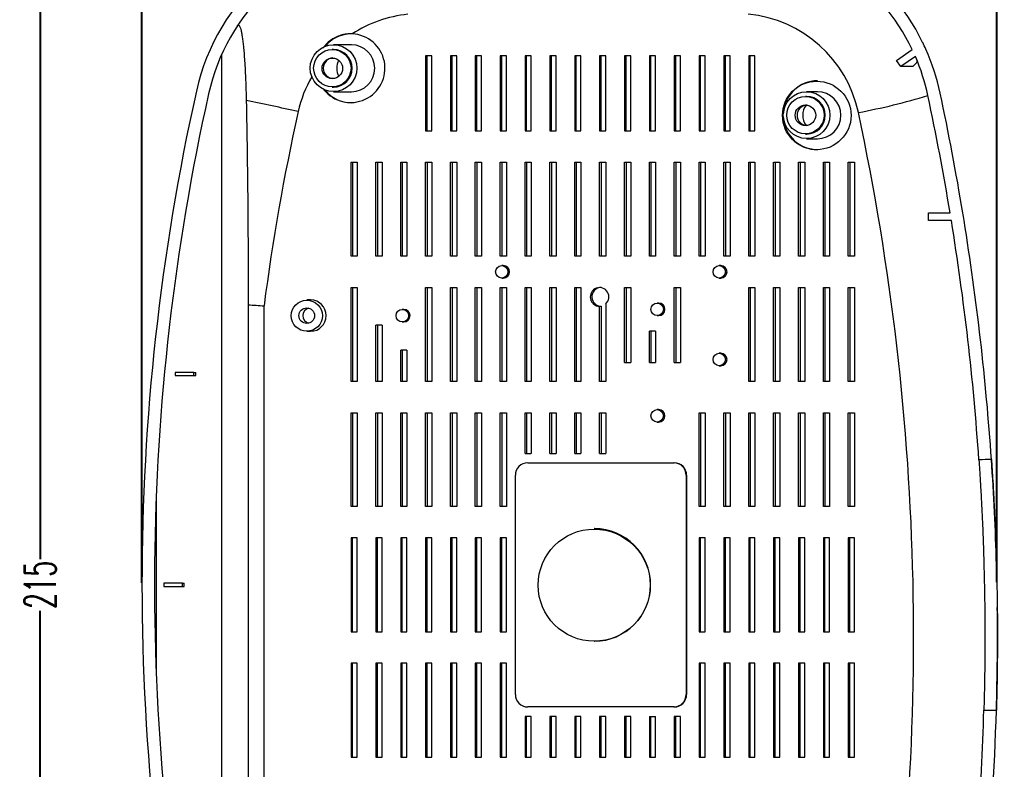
# Model space of a CAD drawing. Header units: inches. Extents: x 2104 to 4248, y 410 to 955.
# Drawn here: x 3841.5 to 3997.6, y 729.7 to 849.4 of the extents above; entities that cross this region are included whole.
import ezdxf

# ---------------------------------------------------------------- set-up
doc = ezdxf.new("R2010")
doc.units = ezdxf.units.IN
doc.styles.add('SLDTEXTSTYLE2', font='TXT', dxfattribs={"width": 0.6, "bigfont": 'bigfont'})
doc.dimstyles.new('5', dxfattribs={"dimtxt": 5, "dimasz": 2.5, "dimexe": 1.25, "dimexo": 0.625, "dimtad": 0, "dimzin": 12, "dimtxsty": 'SLDTEXTSTYLE2', "dimcen": 2.5, "dimclrd": 3, "dimclre": 3, "dimclrt": 256, "dimadec": 0, "dimazin": 0, "dimtfac": 1, "dimtmove": 0, "dimatfit": 3, "dimfxl": 1, "dimarcsym": 0})

# ---------------------------------------------------------------- blocks, each defined once
blk = doc.blocks.new('*D60')
at = {"color": 3, "lineweight": -2}
for p, q in [((3861, 759.46), (3861, 882.91)), ((3997.51, 759.57), (3997.51, 882.91)), ((3863.5, 881.66), (3923.13, 881.66)), ((3995.01, 881.66), (3935.38, 881.66))]:
    blk.add_line(p, q, dxfattribs=at)
at = {"color": 3}
for points in [[(3863.5, 882.07), (3863.5, 881.24), (3861, 881.66)], [(3995.01, 882.07), (3995.01, 881.24), (3997.51, 881.66)]]:
    blk.add_solid(points, dxfattribs=at)
at = {"layer": 'Defpoints', "color": 0}
for p in [(3861, 881.66), (3861, 758.83), (3997.51, 758.94)]:
    blk.add_point(p, dxfattribs=at)
at = {"insert": (3929.26, 881.66), "char_height": 5, "attachment_point": 5, "style": 'SLDTEXTSTYLE2'}
blk.add_mtext('{\\Ftxt,bigfont|c134;136.5}', dxfattribs=at)
blk = doc.blocks.new('*D61')
at = {"color": 3, "lineweight": -2}
for p, q in [((3928.58, 866.63), (3843.49, 866.63)), ((3844.74, 864.13), (3844.74, 763.25)), ((3844.74, 654.13), (3844.74, 755)), ((3930.67, 651.63), (3843.49, 651.63))]:
    blk.add_line(p, q, dxfattribs=at)
at = {"color": 3}
for points in [[(3844.33, 864.13), (3845.16, 864.13), (3844.74, 866.63)], [(3844.33, 654.13), (3845.16, 654.13), (3844.74, 651.63)]]:
    blk.add_solid(points, dxfattribs=at)
at = {"layer": 'Defpoints', "color": 0}
for p in [(3929.2, 866.63), (3844.74, 651.63), (3931.29, 651.63)]:
    blk.add_point(p, dxfattribs=at)
at = {"insert": (3844.74, 759.13), "char_height": 5, "attachment_point": 5, "rotation": 90, "style": 'SLDTEXTSTYLE2'}
blk.add_mtext('215', dxfattribs=at)

msp = doc.modelspace()

# ---------------------------------------------------------------- linework, layer by layer
at = {"color": 7, "linetype": 'Continuous', "lineweight": 15}
for p, q in [((3894.449, 845.379), (3891.584, 845.379)), ((3873.718, 843.81), (3873.718, 674.497)), ((3891.584, 844.629), (3891.398, 844.629)), ((3907.285, 843.629), (3906.293, 843.629)), ((3906.293, 843.629), (3906.293, 831.629)), ((3906.542, 831.629), (3906.542, 843.629)), ((3907.285, 831.629), (3907.285, 843.629)), ((3911.254, 843.629), (3910.262, 843.629)), ((3910.262, 843.629), (3910.262, 831.629)), ((3910.511, 831.629), (3910.511, 843.629)), ((3911.254, 831.629), (3911.254, 843.629)), ((3915.223, 843.629), (3914.231, 843.629)), ((3914.231, 843.629), (3914.231, 831.629)), ((3914.48, 831.629), (3914.48, 843.629)), ((3915.223, 831.629), (3915.223, 843.629)), ((3919.192, 843.629), (3918.2, 843.629)), ((3918.2, 843.629), (3918.2, 831.629)), ((3918.449, 831.629), (3918.449, 843.629)), ((3919.192, 831.629), (3919.192, 843.629)), ((3923.161, 843.629), (3922.169, 843.629)), ((3922.169, 843.629), (3922.169, 831.629)), ((3922.418, 831.629), (3922.418, 843.629)), ((3923.161, 831.629), (3923.161, 843.629)), ((3927.13, 843.629), (3926.137, 843.629)), ((3926.137, 843.629), (3926.137, 831.629)), ((3926.387, 831.629), (3926.387, 843.629)), ((3927.13, 831.629), (3927.13, 843.629)), ((3931.098, 843.629), (3930.106, 843.629)), ((3930.106, 843.629), (3930.106, 831.629)), ((3930.355, 831.629), (3930.355, 843.629)), ((3931.098, 831.629), (3931.098, 843.629)), ((3935.067, 843.629), (3934.075, 843.629)), ((3934.075, 843.629), (3934.075, 831.629)), ((3934.324, 831.629), (3934.324, 843.629)), ((3935.067, 831.629), (3935.067, 843.629)), ((3939.036, 843.629), (3938.044, 843.629)), ((3938.044, 843.629), (3938.044, 831.629)), ((3938.293, 831.629), (3938.293, 843.629)), ((3939.036, 831.629), (3939.036, 843.629)), ((3943.005, 843.629), (3942.013, 843.629)), ((3942.013, 843.629), (3942.013, 831.629)), ((3942.262, 831.629), (3942.262, 843.629)), ((3943.005, 831.629), (3943.005, 843.629)), ((3946.974, 843.629), (3945.982, 843.629)), ((3945.982, 843.629), (3945.982, 831.629)), ((3946.231, 831.629), (3946.231, 843.629)), ((3946.974, 831.629), (3946.974, 843.629)), ((3950.943, 843.629), (3949.951, 843.629)), ((3949.951, 843.629), (3949.951, 831.629)), ((3950.2, 831.629), (3950.2, 843.629)), ((3950.943, 831.629), (3950.943, 843.629)), ((3954.912, 843.629), (3953.919, 843.629)), ((3953.919, 843.629), (3953.919, 831.629)), ((3954.169, 831.629), (3954.169, 843.629)), ((3954.912, 831.629), (3954.912, 843.629)), ((3958.88, 843.629), (3957.888, 843.629)), ((3957.888, 843.629), (3957.888, 831.629)), ((3958.137, 831.629), (3958.137, 843.629)), ((3958.88, 831.629), (3958.88, 843.629)), ((3981.492, 842.881), (3983.991, 844.617)), ((3984.498, 843.504), (3982.186, 841.898)), ((3982.186, 841.898), (3981.492, 842.881)), ((3984.085, 841.898), (3982.186, 841.898)), ((3891.398, 838.629), (3891.584, 838.629)), ((3891.584, 837.879), (3894.449, 837.879)), ((3967.121, 837.129), (3966.935, 837.129)), ((3968.865, 837.879), (3967.121, 837.879)), ((3906.293, 831.629), (3907.285, 831.629)), ((3910.262, 831.629), (3911.254, 831.629)), ((3914.231, 831.629), (3915.223, 831.629)), ((3918.2, 831.629), (3919.192, 831.629)), ((3922.169, 831.629), (3923.161, 831.629)), ((3926.137, 831.629), (3927.13, 831.629)), ((3930.106, 831.629), (3931.098, 831.629)), ((3934.075, 831.629), (3935.067, 831.629)), ((3938.044, 831.629), (3939.036, 831.629)), ((3942.013, 831.629), (3943.005, 831.629)), ((3945.982, 831.629), (3946.974, 831.629)), ((3949.951, 831.629), (3950.943, 831.629)), ((3953.919, 831.629), (3954.912, 831.629)), ((3957.888, 831.629), (3958.88, 831.629)), ((3966.935, 831.129), (3967.121, 831.129)), ((3967.121, 830.379), (3968.865, 830.379)), ((3894.387, 826.629), (3895.379, 826.629)), ((3894.387, 811.629), (3894.387, 826.629)), ((3894.636, 826.629), (3894.636, 811.629)), ((3895.379, 826.629), (3895.379, 811.629)), ((3898.355, 826.629), (3899.348, 826.629)), ((3898.355, 811.629), (3898.355, 826.629)), ((3898.605, 826.629), (3898.605, 811.629)), ((3899.348, 826.629), (3899.348, 811.629)), ((3902.324, 826.629), (3903.316, 826.629)), ((3902.324, 811.629), (3902.324, 826.629)), ((3902.573, 826.629), (3902.573, 811.629)), ((3903.316, 826.629), (3903.316, 811.629)), ((3906.293, 826.629), (3907.285, 826.629)), ((3906.293, 811.629), (3906.293, 826.629)), ((3906.542, 826.629), (3906.542, 811.629)), ((3907.285, 826.629), (3907.285, 811.629)), ((3910.262, 826.629), (3911.254, 826.629)), ((3910.262, 811.629), (3910.262, 826.629)), ((3910.511, 826.629), (3910.511, 811.629)), ((3911.254, 826.629), (3911.254, 811.629)), ((3914.231, 826.629), (3915.223, 826.629)), ((3914.231, 811.629), (3914.231, 826.629)), ((3914.48, 826.629), (3914.48, 811.629)), ((3915.223, 826.629), (3915.223, 811.629)), ((3918.2, 826.629), (3919.192, 826.629)), ((3918.2, 811.629), (3918.2, 826.629)), ((3918.449, 826.629), (3918.449, 811.629)), ((3919.192, 826.629), (3919.192, 811.629)), ((3922.169, 826.629), (3923.161, 826.629)), ((3922.169, 811.629), (3922.169, 826.629)), ((3922.418, 826.629), (3922.418, 811.629)), ((3923.161, 826.629), (3923.161, 811.629)), ((3926.137, 826.629), (3927.13, 826.629)), ((3926.137, 811.629), (3926.137, 826.629)), ((3926.387, 826.629), (3926.387, 811.629)), ((3927.13, 826.629), (3927.13, 811.629)), ((3930.106, 826.629), (3931.098, 826.629)), ((3930.106, 811.629), (3930.106, 826.629)), ((3930.355, 826.629), (3930.355, 811.629)), ((3931.098, 826.629), (3931.098, 811.629)), ((3934.075, 826.629), (3935.067, 826.629)), ((3934.075, 811.629), (3934.075, 826.629)), ((3934.324, 826.629), (3934.324, 811.629)), ((3935.067, 826.629), (3935.067, 811.629)), ((3938.044, 826.629), (3939.036, 826.629)), ((3938.044, 811.629), (3938.044, 826.629)), ((3938.293, 826.629), (3938.293, 811.629)), ((3939.036, 826.629), (3939.036, 811.629)), ((3942.013, 826.629), (3943.005, 826.629)), ((3942.013, 811.629), (3942.013, 826.629)), ((3942.262, 826.629), (3942.262, 811.629)), ((3943.005, 826.629), (3943.005, 811.629)), ((3945.982, 826.629), (3946.974, 826.629)), ((3945.982, 811.629), (3945.982, 826.629)), ((3946.231, 826.629), (3946.231, 811.629)), ((3946.974, 826.629), (3946.974, 811.629)), ((3949.951, 826.629), (3950.943, 826.629)), ((3949.951, 811.629), (3949.951, 826.629)), ((3950.2, 826.629), (3950.2, 811.629)), ((3950.943, 826.629), (3950.943, 811.629)), ((3953.919, 826.629), (3954.912, 826.629)), ((3953.919, 811.629), (3953.919, 826.629)), ((3954.169, 826.629), (3954.169, 811.629)), ((3954.912, 826.629), (3954.912, 811.629)), ((3957.888, 826.629), (3958.88, 826.629)), ((3957.888, 811.629), (3957.888, 826.629)), ((3958.137, 826.629), (3958.137, 811.629)), ((3958.88, 826.629), (3958.88, 811.629)), ((3961.857, 826.629), (3962.849, 826.629)), ((3961.857, 811.629), (3961.857, 826.629)), ((3962.106, 826.629), (3962.106, 811.629)), ((3962.849, 826.629), (3962.849, 811.629)), ((3965.826, 826.629), (3966.818, 826.629)), ((3965.826, 811.629), (3965.826, 826.629)), ((3966.075, 826.629), (3966.075, 811.629)), ((3966.818, 826.629), (3966.818, 811.629)), ((3969.795, 826.629), (3970.787, 826.629)), ((3969.795, 811.629), (3969.795, 826.629)), ((3970.044, 826.629), (3970.044, 811.629)), ((3970.787, 826.629), (3970.787, 811.629)), ((3973.764, 826.629), (3974.756, 826.629)), ((3973.764, 811.629), (3973.764, 826.629)), ((3974.013, 826.629), (3974.013, 811.629)), ((3974.756, 826.629), (3974.756, 811.629)), ((3986.611, 817.339), (3986.611, 818.539)), ((3986.611, 818.539), (3990.034, 818.539)), ((3990.231, 817.339), (3986.611, 817.339)), ((3895.379, 811.629), (3894.387, 811.629)), ((3899.348, 811.629), (3898.355, 811.629)), ((3903.316, 811.629), (3902.324, 811.629)), ((3907.285, 811.629), (3906.293, 811.629)), ((3911.254, 811.629), (3910.262, 811.629)), ((3915.223, 811.629), (3914.231, 811.629)), ((3919.192, 811.629), (3918.2, 811.629)), ((3923.161, 811.629), (3922.169, 811.629)), ((3927.13, 811.629), (3926.137, 811.629)), ((3931.098, 811.629), (3930.106, 811.629)), ((3935.067, 811.629), (3934.075, 811.629)), ((3939.036, 811.629), (3938.044, 811.629)), ((3943.005, 811.629), (3942.013, 811.629)), ((3946.974, 811.629), (3945.982, 811.629)), ((3950.943, 811.629), (3949.951, 811.629)), ((3954.912, 811.629), (3953.919, 811.629)), ((3958.88, 811.629), (3957.888, 811.629)), ((3962.849, 811.629), (3961.857, 811.629)), ((3966.818, 811.629), (3965.826, 811.629)), ((3970.787, 811.629), (3969.795, 811.629)), ((3974.756, 811.629), (3973.764, 811.629)), ((3918.696, 810.129), (3918.447, 810.129)), ((3953.423, 810.129), (3953.174, 810.129)), ((3918.447, 808.129), (3918.696, 808.129)), ((3953.174, 808.129), (3953.423, 808.129)), ((3894.387, 806.629), (3895.379, 806.629)), ((3894.387, 791.629), (3894.387, 806.629)), ((3894.636, 806.629), (3894.636, 791.629)), ((3895.379, 806.629), (3895.379, 791.629)), ((3906.293, 806.629), (3907.285, 806.629)), ((3906.293, 791.629), (3906.293, 806.629)), ((3906.542, 806.629), (3906.542, 791.629)), ((3907.285, 806.629), (3907.285, 791.629)), ((3910.262, 806.629), (3911.254, 806.629)), ((3910.262, 791.629), (3910.262, 806.629)), ((3910.511, 806.629), (3910.511, 791.629)), ((3911.254, 806.629), (3911.254, 791.629)), ((3914.231, 806.629), (3915.223, 806.629)), ((3914.231, 791.629), (3914.231, 806.629)), ((3914.48, 806.629), (3914.48, 791.629)), ((3915.223, 806.629), (3915.223, 791.629)), ((3918.2, 806.629), (3919.192, 806.629)), ((3918.2, 791.629), (3918.2, 806.629)), ((3918.449, 806.629), (3918.449, 791.629)), ((3919.192, 806.629), (3919.192, 791.629)), ((3922.169, 806.629), (3923.161, 806.629)), ((3922.169, 791.629), (3922.169, 806.629)), ((3922.418, 806.629), (3922.418, 791.629)), ((3923.161, 806.629), (3923.161, 791.629)), ((3926.137, 806.629), (3927.13, 806.629)), ((3926.137, 791.629), (3926.137, 806.629)), ((3926.387, 806.629), (3926.387, 791.629)), ((3927.13, 806.629), (3927.13, 791.629)), ((3930.106, 806.629), (3931.098, 806.629)), ((3930.106, 791.629), (3930.106, 806.629)), ((3930.355, 806.629), (3930.355, 791.629)), ((3931.098, 806.629), (3931.098, 791.629)), ((3938.044, 806.629), (3939.036, 806.629)), ((3938.044, 794.629), (3938.044, 806.629)), ((3938.293, 806.629), (3938.293, 794.629)), ((3939.036, 806.629), (3939.036, 794.629)), ((3945.982, 806.629), (3946.974, 806.629)), ((3945.982, 794.629), (3945.982, 806.629)), ((3946.231, 806.629), (3946.231, 794.629)), ((3946.974, 806.629), (3946.974, 794.629)), ((3957.888, 806.629), (3958.88, 806.629)), ((3957.888, 791.629), (3957.888, 806.629)), ((3958.137, 806.629), (3958.137, 791.629)), ((3958.88, 806.629), (3958.88, 791.629)), ((3961.857, 806.629), (3962.849, 806.629)), ((3961.857, 791.629), (3961.857, 806.629)), ((3962.106, 806.629), (3962.106, 791.629)), ((3962.849, 806.629), (3962.849, 791.629)), ((3965.826, 806.629), (3966.818, 806.629)), ((3965.826, 791.629), (3965.826, 806.629)), ((3966.075, 806.629), (3966.075, 791.629)), ((3966.818, 806.629), (3966.818, 791.629)), ((3969.795, 806.629), (3970.787, 806.629)), ((3969.795, 791.629), (3969.795, 806.629)), ((3970.044, 806.629), (3970.044, 791.629)), ((3970.787, 806.629), (3970.787, 791.629)), ((3973.764, 806.629), (3974.756, 806.629)), ((3973.764, 791.629), (3973.764, 806.629)), ((3974.013, 806.629), (3974.013, 791.629)), ((3974.756, 806.629), (3974.756, 791.629)), ((3887.937, 804.629), (3887.314, 804.629)), ((3943.501, 804.129), (3943.252, 804.129)), ((3877.985, 803.859), (3877.985, 714.399)), ((3880.496, 714.561), (3880.496, 803.697)), ((3902.82, 803.129), (3902.571, 803.129)), ((3934.075, 791.629), (3934.075, 803.629)), ((3934.075, 803.629), (3934.324, 803.629)), ((3934.324, 803.629), (3934.324, 791.629)), ((3935.067, 804.011), (3935.067, 791.629)), ((3902.571, 801.129), (3902.82, 801.129)), ((3943.252, 802.129), (3943.501, 802.129)), ((3887.314, 799.629), (3887.937, 799.629)), ((3898.355, 791.629), (3898.355, 800.629)), ((3899.348, 800.629), (3898.355, 800.629)), ((3898.605, 800.629), (3898.605, 791.629)), ((3899.348, 800.629), (3899.348, 791.629)), ((3942.013, 794.629), (3942.013, 799.629)), ((3943.005, 799.629), (3942.013, 799.629)), ((3942.262, 799.629), (3942.262, 794.629)), ((3943.005, 799.629), (3943.005, 794.629)), ((3902.324, 791.629), (3902.324, 796.629)), ((3903.316, 796.629), (3902.324, 796.629)), ((3902.573, 796.629), (3902.573, 791.629)), ((3903.316, 796.629), (3903.316, 791.629)), ((3953.423, 796.129), (3953.174, 796.129)), ((3938.044, 794.629), (3939.036, 794.629)), ((3942.013, 794.629), (3943.005, 794.629)), ((3945.982, 794.629), (3946.974, 794.629)), ((3953.174, 794.129), (3953.423, 794.129)), ((3866.301, 793.061), (3866.301, 792.561)), ((3869.278, 793.061), (3866.301, 793.061)), ((3866.301, 792.561), (3869.278, 792.561)), ((3869.278, 792.561), (3869.278, 793.061)), ((3869.278, 793.061), (3869.589, 793.061)), ((3869.278, 792.561), (3869.589, 792.561)), ((3869.589, 792.561), (3869.589, 793.061)), ((3895.379, 791.629), (3894.387, 791.629)), ((3899.348, 791.629), (3898.355, 791.629)), ((3903.316, 791.629), (3902.324, 791.629)), ((3907.285, 791.629), (3906.293, 791.629)), ((3911.254, 791.629), (3910.262, 791.629)), ((3915.223, 791.629), (3914.231, 791.629)), ((3919.192, 791.629), (3918.2, 791.629)), ((3923.161, 791.629), (3922.169, 791.629)), ((3927.13, 791.629), (3926.137, 791.629)), ((3931.098, 791.629), (3930.106, 791.629)), ((3935.067, 791.629), (3934.075, 791.629)), ((3958.88, 791.629), (3957.888, 791.629)), ((3962.849, 791.629), (3961.857, 791.629)), ((3966.818, 791.629), (3965.826, 791.629)), ((3970.787, 791.629), (3969.795, 791.629)), ((3974.756, 791.629), (3973.764, 791.629)), ((3943.501, 787.129), (3943.252, 787.129)), ((3894.387, 786.629), (3895.379, 786.629)), ((3894.387, 771.629), (3894.387, 786.629)), ((3894.636, 786.629), (3894.636, 771.629)), ((3895.379, 786.629), (3895.379, 771.629)), ((3898.355, 786.629), (3899.348, 786.629)), ((3898.355, 771.629), (3898.355, 786.629)), ((3898.605, 786.629), (3898.605, 771.629)), ((3899.348, 786.629), (3899.348, 771.629)), ((3902.324, 786.629), (3903.316, 786.629)), ((3902.324, 771.629), (3902.324, 786.629)), ((3902.573, 786.629), (3902.573, 771.629)), ((3903.316, 786.629), (3903.316, 771.629)), ((3906.293, 786.629), (3907.285, 786.629)), ((3906.293, 771.629), (3906.293, 786.629)), ((3906.542, 786.629), (3906.542, 771.629)), ((3907.285, 786.629), (3907.285, 771.629)), ((3910.262, 786.629), (3911.254, 786.629)), ((3910.262, 771.629), (3910.262, 786.629)), ((3910.511, 786.629), (3910.511, 771.629)), ((3911.254, 786.629), (3911.254, 771.629)), ((3914.231, 786.629), (3915.223, 786.629)), ((3914.231, 771.629), (3914.231, 786.629)), ((3914.48, 786.629), (3914.48, 771.629)), ((3915.223, 786.629), (3915.223, 771.629)), ((3918.2, 786.629), (3919.192, 786.629)), ((3918.2, 771.629), (3918.2, 786.629)), ((3918.449, 786.629), (3918.449, 771.629)), ((3919.192, 786.629), (3919.192, 771.629)), ((3922.169, 786.629), (3923.161, 786.629)), ((3922.169, 780.129), (3922.169, 786.629)), ((3922.418, 786.629), (3922.418, 780.129)), ((3923.161, 786.629), (3923.161, 780.129)), ((3926.137, 786.629), (3927.13, 786.629)), ((3926.137, 780.129), (3926.137, 786.629)), ((3926.387, 786.629), (3926.387, 780.129)), ((3927.13, 786.629), (3927.13, 780.129)), ((3930.106, 786.629), (3931.098, 786.629)), ((3930.106, 780.129), (3930.106, 786.629)), ((3930.355, 786.629), (3930.355, 780.129)), ((3931.098, 786.629), (3931.098, 780.129)), ((3934.075, 786.629), (3935.067, 786.629)), ((3934.075, 780.129), (3934.075, 786.629)), ((3934.324, 786.629), (3934.324, 780.129)), ((3935.067, 786.629), (3935.067, 780.129)), ((3949.951, 786.629), (3950.943, 786.629)), ((3949.951, 771.629), (3949.951, 786.629)), ((3950.2, 786.629), (3950.2, 771.629)), ((3950.943, 786.629), (3950.943, 771.629)), ((3953.919, 786.629), (3954.912, 786.629)), ((3953.919, 771.629), (3953.919, 786.629)), ((3954.169, 786.629), (3954.169, 771.629)), ((3954.912, 786.629), (3954.912, 771.629)), ((3957.888, 786.629), (3958.88, 786.629)), ((3957.888, 771.629), (3957.888, 786.629)), ((3958.137, 786.629), (3958.137, 771.629)), ((3958.88, 786.629), (3958.88, 771.629)), ((3961.857, 786.629), (3962.849, 786.629)), ((3961.857, 771.629), (3961.857, 786.629)), ((3962.106, 786.629), (3962.106, 771.629)), ((3962.849, 786.629), (3962.849, 771.629)), ((3965.826, 786.629), (3966.818, 786.629)), ((3965.826, 771.629), (3965.826, 786.629)), ((3966.075, 786.629), (3966.075, 771.629)), ((3966.818, 786.629), (3966.818, 771.629)), ((3969.795, 786.629), (3970.787, 786.629)), ((3969.795, 771.629), (3969.795, 786.629)), ((3970.044, 786.629), (3970.044, 771.629)), ((3970.787, 786.629), (3970.787, 771.629)), ((3973.764, 786.629), (3974.756, 786.629)), ((3973.764, 771.629), (3973.764, 786.629)), ((3974.013, 786.629), (3974.013, 771.629)), ((3974.756, 786.629), (3974.756, 771.629)), ((3943.252, 785.129), (3943.501, 785.129)), ((3922.169, 780.129), (3923.161, 780.129)), ((3926.137, 780.129), (3927.13, 780.129)), ((3930.106, 780.129), (3931.098, 780.129)), ((3934.075, 780.129), (3935.067, 780.129)), ((3922.602, 778.629), (3945.919, 778.629)), ((3945.919, 778.629), (3945.982, 778.629)), ((3920.618, 741.629), (3920.618, 776.629)), ((3947.904, 776.629), (3947.904, 741.629)), ((3947.966, 776.629), (3947.904, 776.629)), ((3947.966, 776.629), (3947.966, 741.629)), ((3863.3, 744.534), (3863.3, 773.723)), ((3895.379, 771.629), (3894.387, 771.629)), ((3899.348, 771.629), (3898.355, 771.629)), ((3903.316, 771.629), (3902.324, 771.629)), ((3907.285, 771.629), (3906.293, 771.629)), ((3911.254, 771.629), (3910.262, 771.629)), ((3915.223, 771.629), (3914.231, 771.629)), ((3919.192, 771.629), (3918.2, 771.629)), ((3950.943, 771.629), (3949.951, 771.629)), ((3954.912, 771.629), (3953.919, 771.629)), ((3958.88, 771.629), (3957.888, 771.629)), ((3962.849, 771.629), (3961.857, 771.629)), ((3966.818, 771.629), (3965.826, 771.629)), ((3970.787, 771.629), (3969.795, 771.629)), ((3974.756, 771.629), (3973.764, 771.629)), ((3895.379, 766.629), (3894.387, 766.629)), ((3894.387, 766.629), (3894.387, 751.629)), ((3894.636, 751.629), (3894.636, 766.629)), ((3895.379, 751.629), (3895.379, 766.629)), ((3899.348, 766.629), (3898.355, 766.629)), ((3898.355, 766.629), (3898.355, 751.629)), ((3898.605, 751.629), (3898.605, 766.629)), ((3899.348, 751.629), (3899.348, 766.629)), ((3903.316, 766.629), (3902.324, 766.629)), ((3902.324, 766.629), (3902.324, 751.629)), ((3902.573, 751.629), (3902.573, 766.629)), ((3903.316, 751.629), (3903.316, 766.629)), ((3907.285, 766.629), (3906.293, 766.629)), ((3906.293, 766.629), (3906.293, 751.629)), ((3906.542, 751.629), (3906.542, 766.629)), ((3907.285, 751.629), (3907.285, 766.629)), ((3911.254, 766.629), (3910.262, 766.629)), ((3910.262, 766.629), (3910.262, 751.629)), ((3910.511, 751.629), (3910.511, 766.629)), ((3911.254, 751.629), (3911.254, 766.629)), ((3915.223, 766.629), (3914.231, 766.629)), ((3914.231, 766.629), (3914.231, 751.629)), ((3914.48, 751.629), (3914.48, 766.629)), ((3915.223, 751.629), (3915.223, 766.629)), ((3919.192, 766.629), (3918.2, 766.629)), ((3918.2, 766.629), (3918.2, 751.629)), ((3918.449, 751.629), (3918.449, 766.629)), ((3919.192, 751.629), (3919.192, 766.629)), ((3933.269, 768.129), (3933.206, 768.129)), ((3950.943, 766.629), (3949.951, 766.629)), ((3949.951, 766.629), (3949.951, 751.629)), ((3950.2, 751.629), (3950.2, 766.629)), ((3950.943, 751.629), (3950.943, 766.629)), ((3954.912, 766.629), (3953.919, 766.629)), ((3953.919, 766.629), (3953.919, 751.629)), ((3954.169, 751.629), (3954.169, 766.629)), ((3954.912, 751.629), (3954.912, 766.629)), ((3958.88, 766.629), (3957.888, 766.629)), ((3957.888, 766.629), (3957.888, 751.629)), ((3958.137, 751.629), (3958.137, 766.629)), ((3958.88, 751.629), (3958.88, 766.629)), ((3962.849, 766.629), (3961.857, 766.629)), ((3961.857, 766.629), (3961.857, 751.629)), ((3962.106, 751.629), (3962.106, 766.629)), ((3962.849, 751.629), (3962.849, 766.629)), ((3966.818, 766.629), (3965.826, 766.629)), ((3965.826, 766.629), (3965.826, 751.629)), ((3966.075, 751.629), (3966.075, 766.629)), ((3966.818, 751.629), (3966.818, 766.629)), ((3970.787, 766.629), (3969.795, 766.629)), ((3969.795, 766.629), (3969.795, 751.629)), ((3970.044, 751.629), (3970.044, 766.629)), ((3970.787, 751.629), (3970.787, 766.629)), ((3974.756, 766.629), (3973.764, 766.629)), ((3973.764, 766.629), (3973.764, 751.629)), ((3974.013, 751.629), (3974.013, 766.629)), ((3974.756, 751.629), (3974.756, 766.629)), ((3863.02, 762.491), (3863.02, 755.766)), ((3864.477, 759.379), (3864.477, 758.879)), ((3867.454, 759.379), (3864.477, 759.379)), ((3864.477, 758.879), (3867.454, 758.879)), ((3867.454, 758.879), (3867.454, 759.379)), ((3867.454, 759.379), (3867.765, 759.379)), ((3867.454, 758.879), (3867.765, 758.879)), ((3867.765, 758.879), (3867.765, 759.379)), ((3894.387, 751.629), (3895.379, 751.629)), ((3898.355, 751.629), (3899.348, 751.629)), ((3902.324, 751.629), (3903.316, 751.629)), ((3906.293, 751.629), (3907.285, 751.629)), ((3910.262, 751.629), (3911.254, 751.629)), ((3914.231, 751.629), (3915.223, 751.629)), ((3918.2, 751.629), (3919.192, 751.629)), ((3949.951, 751.629), (3950.943, 751.629)), ((3953.919, 751.629), (3954.912, 751.629)), ((3957.888, 751.629), (3958.88, 751.629)), ((3961.857, 751.629), (3962.849, 751.629)), ((3965.826, 751.629), (3966.818, 751.629)), ((3969.795, 751.629), (3970.787, 751.629)), ((3973.764, 751.629), (3974.756, 751.629)), ((3933.206, 750.129), (3933.269, 750.129)), ((3895.379, 746.629), (3894.387, 746.629)), ((3894.387, 746.629), (3894.387, 731.629)), ((3894.636, 731.629), (3894.636, 746.629)), ((3895.379, 731.629), (3895.379, 746.629)), ((3899.348, 746.629), (3898.355, 746.629)), ((3898.355, 746.629), (3898.355, 731.629)), ((3898.605, 731.629), (3898.605, 746.629)), ((3899.348, 731.629), (3899.348, 746.629)), ((3903.316, 746.629), (3902.324, 746.629)), ((3902.324, 746.629), (3902.324, 731.629)), ((3902.573, 731.629), (3902.573, 746.629)), ((3903.316, 731.629), (3903.316, 746.629)), ((3907.285, 746.629), (3906.293, 746.629)), ((3906.293, 746.629), (3906.293, 731.629)), ((3906.542, 731.629), (3906.542, 746.629)), ((3907.285, 731.629), (3907.285, 746.629)), ((3911.254, 746.629), (3910.262, 746.629)), ((3910.262, 746.629), (3910.262, 731.629)), ((3910.511, 731.629), (3910.511, 746.629)), ((3911.254, 731.629), (3911.254, 746.629)), ((3915.223, 746.629), (3914.231, 746.629)), ((3914.231, 746.629), (3914.231, 731.629)), ((3914.48, 731.629), (3914.48, 746.629)), ((3915.223, 731.629), (3915.223, 746.629)), ((3918.2, 746.629), (3918.2, 731.629)), ((3919.192, 746.629), (3918.2, 746.629)), ((3918.449, 731.629), (3918.449, 746.629)), ((3919.192, 731.629), (3919.192, 746.629)), ((3950.943, 746.629), (3949.951, 746.629)), ((3949.951, 746.629), (3949.951, 731.629)), ((3950.2, 731.629), (3950.2, 746.629)), ((3950.943, 731.629), (3950.943, 746.629)), ((3954.912, 746.629), (3953.919, 746.629)), ((3953.919, 746.629), (3953.919, 731.629)), ((3954.169, 731.629), (3954.169, 746.629)), ((3954.912, 731.629), (3954.912, 746.629)), ((3958.88, 746.629), (3957.888, 746.629)), ((3957.888, 746.629), (3957.888, 731.629)), ((3958.137, 731.629), (3958.137, 746.629)), ((3958.88, 731.629), (3958.88, 746.629)), ((3962.849, 746.629), (3961.857, 746.629)), ((3961.857, 746.629), (3961.857, 731.629)), ((3962.106, 731.629), (3962.106, 746.629)), ((3962.849, 731.629), (3962.849, 746.629)), ((3966.818, 746.629), (3965.826, 746.629)), ((3965.826, 746.629), (3965.826, 731.629)), ((3966.075, 731.629), (3966.075, 746.629)), ((3966.818, 731.629), (3966.818, 746.629)), ((3970.787, 746.629), (3969.795, 746.629)), ((3969.795, 746.629), (3969.795, 731.629)), ((3970.044, 731.629), (3970.044, 746.629)), ((3970.787, 731.629), (3970.787, 746.629)), ((3974.756, 746.629), (3973.764, 746.629)), ((3973.764, 746.629), (3973.764, 731.629)), ((3974.013, 731.629), (3974.013, 746.629)), ((3974.756, 731.629), (3974.756, 746.629)), ((3947.904, 741.629), (3947.966, 741.629)), ((3945.919, 739.629), (3922.602, 739.629)), ((3945.982, 739.629), (3945.919, 739.629)), ((3923.161, 738.129), (3922.169, 738.129)), ((3922.169, 738.129), (3922.169, 731.629)), ((3922.418, 731.629), (3922.418, 738.129)), ((3923.161, 731.629), (3923.161, 738.129)), ((3927.13, 738.129), (3926.137, 738.129)), ((3926.137, 738.129), (3926.137, 731.629)), ((3926.387, 731.629), (3926.387, 738.129)), ((3927.13, 731.629), (3927.13, 738.129)), ((3931.098, 738.129), (3930.106, 738.129)), ((3930.106, 738.129), (3930.106, 731.629)), ((3930.355, 731.629), (3930.355, 738.129)), ((3931.098, 731.629), (3931.098, 738.129)), ((3935.067, 738.129), (3934.075, 738.129)), ((3934.075, 738.129), (3934.075, 731.629)), ((3934.324, 731.629), (3934.324, 738.129)), ((3935.067, 731.629), (3935.067, 738.129)), ((3939.036, 738.129), (3938.044, 738.129)), ((3938.044, 738.129), (3938.044, 731.629)), ((3938.293, 731.629), (3938.293, 738.129)), ((3939.036, 731.629), (3939.036, 738.129)), ((3942.013, 738.129), (3943.005, 738.129)), ((3942.013, 738.129), (3942.013, 731.629)), ((3942.262, 731.629), (3942.262, 738.129)), ((3943.005, 731.629), (3943.005, 738.129)), ((3946.974, 738.129), (3945.982, 738.129)), ((3945.982, 738.129), (3945.982, 731.629)), ((3946.231, 731.629), (3946.231, 738.129)), ((3946.974, 731.629), (3946.974, 738.129)), ((3894.387, 731.629), (3895.379, 731.629)), ((3898.355, 731.629), (3899.348, 731.629)), ((3902.324, 731.629), (3903.316, 731.629)), ((3906.293, 731.629), (3907.285, 731.629)), ((3910.262, 731.629), (3911.254, 731.629)), ((3914.231, 731.629), (3915.223, 731.629)), ((3918.2, 731.629), (3919.192, 731.629)), ((3922.169, 731.629), (3923.161, 731.629)), ((3926.137, 731.629), (3927.13, 731.629)), ((3930.106, 731.629), (3931.098, 731.629)), ((3934.075, 731.629), (3935.067, 731.629)), ((3938.044, 731.629), (3939.036, 731.629)), ((3942.013, 731.629), (3943.005, 731.629)), ((3945.982, 731.629), (3946.974, 731.629)), ((3949.951, 731.629), (3950.943, 731.629)), ((3953.919, 731.629), (3954.912, 731.629)), ((3957.888, 731.629), (3958.88, 731.629)), ((3961.857, 731.629), (3962.849, 731.629)), ((3965.826, 731.629), (3966.818, 731.629)), ((3969.795, 731.629), (3970.787, 731.629)), ((3973.764, 731.629), (3974.756, 731.629))]:
    msp.add_line(p, q, dxfattribs=at)
at = {"color": 7, "linetype": 'Continuous', "lineweight": 15, "flags": 128}
msp.add_lwpolyline([(3918.696, 808.129), (3919.076, 808.205), (3919.397, 808.422), (3919.613, 808.746), (3919.688, 809.129), (3919.613, 809.511), (3919.397, 809.836), (3919.076, 810.053), (3918.696, 810.129), (3918.696, 810.129)], dxfattribs=at)
at = {"color": 7, "linetype": 'Continuous', "lineweight": 15}
for centre, radius in [((3891.589, 841.65), 3.729), ((3891.402, 841.645), 2.984), ((3891.401, 841.62), 1.641), ((3968.746, 834.099), 5.47), ((3967.126, 834.15), 3.729), ((3966.939, 834.145), 2.984), ((3966.938, 834.12), 1.641), ((3918.449, 809.124), 0.995), ((3953.176, 809.124), 0.995), ((3887.318, 802.115), 2.486), ((3943.254, 803.124), 0.995), ((3887.317, 802.123), 1.244), ((3902.573, 802.124), 0.995), ((3953.176, 795.124), 0.995), ((3943.254, 786.124), 0.995), ((3933.214, 759.082), 8.954)]:
    msp.add_circle(centre, radius, dxfattribs=at)
for centre, radius, start, end in [((3903.85, 830.353), 35, 95.76072, 167.42775), ((3954.216, 830.387), 35, 26.07603, 57.07297), ((3954.216, 830.387), 33, 25.54343, 55.60157), ((3903.85, 830.353), 33, 133.51507, 167.42775), ((3905.469, 830.353), 20, 95.76072, 123.01785), ((3955.835, 830.387), 20, 12.03155, 84.31702), ((3894.324, 841.645), 5.483, 218.73336, 87.41342), ((3894.454, 841.687), 5.441, 90.05572, 140.84184), ((3894.426, 841.629), 3.75, 270.34617, 89.65383), ((3891.595, 841.629), 1.651, 93.598, 266.402), ((3891.566, 841.629), 3, 270.35223, 89.64777), ((3954.216, 830.387), 33, 12.03155, 23.42022), ((3954.216, 830.387), 35, 12.03155, 24.07783), ((3894.862, 841.629), 2.768, 152.14665, 207.85335), ((3968.883, 834.155), 5.474, 90.19156, 175.95235), ((4223.216, 759.129), 362.212, 167.42775, 180), ((4223.216, 759.129), 360.212, 167.42775, 179.46516), ((3894.455, 841.571), 5.442, 219.16278, 269.93965), ((3967.103, 834.129), 3, 270.35223, 89.64777), ((3968.842, 834.129), 3.75, 270.34617, 89.65383), ((3953.733, 947.324), 114.83, 280.87418, 286.57544), ((3581.343, 750.916), 414.248, 9.39521, 12.03155), ((3581.343, 750.916), 416.248, 9.34966, 12.03155), ((3791.343, 418.055), 427.258, 77.20718, 78.3455), ((3967.257, 834.129), 1.651, 95.78282, 264.21718), ((3969.276, 834.129), 2.766, 143.69806, 216.30194), ((4224.835, 759.129), 347.212, 167.42775, 172.62521), ((3582.962, 750.916), 401.248, 350.48049, 12.03155), ((3968.886, 834.105), 5.477, 184.07679, 269.7793), ((3581.343, 750.916), 414.248, 3.90394, 9.22702), ((3581.343, 750.916), 416.248, 3.88641, 9.1823), ((3953.417, 809.129), 1, 270.36039, 89.63961), ((3934.07, 805.121), 1.492, 311.92107, 270.18867), ((3934.334, 805.129), 1.5, 95.13968, 269.62309), ((3887.923, 802.129), 2.5, 270.32701, 89.67299), ((3943.495, 803.129), 1, 270.36039, 89.63961), ((3887.947, 802.129), 1.252, 104.88771, 255.11229), ((3902.814, 802.129), 1, 270.36039, 89.63961), ((3953.417, 795.129), 1, 270.36039, 89.63961), ((3943.496, 786.129), 1, 270.3006, 89.6994), ((3581.343, 750.916), 416.248, 1.57651, 3.88641), ((3922.61, 776.637), 1.992, 90.22479, 180.22304), ((3945.912, 776.637), 1.992, 359.77696, 89.77521), ((3945.974, 776.637), 1.992, 359.77696, 89.77521), ((3933.212, 759.129), 9, 270.36039, 89.63961), ((4223.216, 759.129), 362.212, 180, 192.55476), ((4223.216, 759.129), 360.212, 180.53484, 192.55476), ((3581.343, 750.916), 416.248, 358.37741, 0.63357), ((3922.61, 741.621), 1.992, 179.77696, 269.77521), ((3945.912, 741.621), 1.992, 270.22479, 0.22304), ((3945.974, 741.621), 1.992, 270.22479, 0.22304), ((3581.343, 750.916), 416.248, 350.48049, 358.37743), ((3581.343, 750.916), 414.248, 353.06775, 358.37148)]:
    msp.add_arc(centre, radius, start, end, dxfattribs=at)
at = {"color": 8, "linetype": 'Continuous', "lineweight": 15}
msp.add_arc((3905.469, 830.353), 20, 150.22091, 167.42775, dxfattribs=at)
at = {"color": 7, "linetype": 'Continuous', "lineweight": 15}
for points, knots in [([(3876.227, 848.408), (3876.322, 848.553), (3876.417, 848.575), (3876.56, 848.425), (3876.608, 848.344), (3876.699, 848.127), (3876.744, 847.991), (3876.83, 847.669), (3876.873, 847.481), (3876.954, 847.065), (3876.992, 846.837), (3877.065, 846.348), (3877.1, 846.087), (3877.166, 845.532), (3877.198, 845.239), (3877.286, 844.333), (3877.338, 843.692), (3877.406, 842.687), (3877.427, 842.345), (3877.467, 841.647), (3877.486, 841.291), (3877.572, 839.5), (3877.619, 838.018), (3877.653, 836.504)], [0, 0, 0, 0, 0.125, 0.125, 0.1875, 0.1875, 0.25, 0.25, 0.3125, 0.3125, 0.375, 0.375, 0.4375, 0.4375, 0.5, 0.5, 0.625, 0.625, 0.6875, 0.6875, 0.75, 0.75, 1, 1, 1, 1]), ([(3894.571, 847.123), (3894.268, 847.122), (3893.654, 847.12), (3892.752, 846.922), (3891.886, 846.583), (3891.101, 846.101), (3890.441, 845.545), (3890.109, 845.112), (3889.962, 844.92)], [0, 0, 0, 0, 0.1707922, 0.34655887, 0.51734245, 0.69306928, 0.86395539, 1, 1, 1, 1]), ([(3984.085, 841.898), (3984.34, 842.144), (3984.525, 842.343), (3984.702, 842.574), (3984.743, 842.639), (3984.791, 842.747), (3984.797, 842.788), (3984.786, 842.818)], [0, 0, 0, 0, 0.5, 0.5, 0.75, 0.75, 1, 1, 1, 1]), ([(3877.653, 836.504), (3877.713, 833.807), (3877.759, 831.101), (3877.836, 825.676), (3877.866, 822.957), (3877.916, 817.511), (3877.935, 814.784), (3877.965, 809.324), (3877.976, 806.591), (3877.985, 803.859)], [0, 0, 0, 0, 0.25, 0.25, 0.5, 0.5, 0.75, 0.75, 1, 1, 1, 1]), ([(3877.985, 803.859), (3878.404, 803.832), (3878.823, 803.805), (3879.66, 803.751), (3880.08, 803.724), (3880.496, 803.697)], [0, 0, 0, 0, 0.5, 0.5, 1, 1, 1, 1]), ([(3994.63, 779.114), (3994.63, 779.115), (3994.63, 779.118), (3994.64, 778.977), (3994.657, 778.719), (3994.686, 778.286), (3994.73, 777.623), (3994.785, 776.75), (3994.842, 775.818), (3994.898, 774.868), (3994.955, 773.88), (3995.028, 772.526), (3995.117, 770.775), (3995.211, 768.701), (3995.293, 766.676), (3995.339, 765.368), (3995.361, 764.713)], [0, 0, 0, 0, 0.0249077, 0.0662425, 0.1062681, 0.1471554, 0.2145641, 0.2837821, 0.3456341, 0.4079734, 0.4697847, 0.5318252, 0.655517, 0.7800962, 0.8898844, 1, 1, 1, 1]), ([(3996.634, 779.129), (3996.634, 779.131), (3996.638, 779.064), (3996.651, 778.876), (3996.656, 778.8), (3996.668, 778.622), (3996.675, 778.519), (3996.697, 778.186), (3996.714, 777.928), (3996.751, 777.358), (3996.77, 777.044), (3996.831, 776.067), (3996.873, 775.36), (3996.937, 774.246), (3996.958, 773.864), (3997, 773.094), (3997.021, 772.704), (3997.082, 771.52), (3997.121, 770.713), (3997.195, 769.079), (3997.231, 768.253), (3997.33, 765.755), (3997.387, 764.065), (3997.434, 762.368)], [0, 0, 0, 0, 0.0625, 0.0625, 0.09375, 0.09375, 0.125, 0.125, 0.1875, 0.1875, 0.25, 0.25, 0.375, 0.375, 0.4375, 0.4375, 0.5, 0.5, 0.625, 0.625, 0.75, 0.75, 1, 1, 1, 1]), ([(3995.361, 764.713), (3995.425, 762.8), (3995.47, 760.877), (3995.545, 757.018), (3995.574, 755.096), (3995.585, 753.183)], [0, 0, 0, 0, 0.5, 0.5, 1, 1, 1, 1]), ([(3997.434, 762.368), (3997.465, 761.228), (3997.491, 760.085), (3997.535, 757.8), (3997.553, 756.659), (3997.566, 755.519)], [0, 0, 0, 0, 0.5, 0.5, 1, 1, 1, 1]), ([(3997.566, 755.519), (3997.584, 753.849), (3997.592, 752.187), (3997.59, 749.729), (3997.587, 748.918), (3997.576, 747.312), (3997.569, 746.517), (3997.549, 744.964), (3997.538, 744.203), (3997.512, 742.752), (3997.497, 742.06), (3997.476, 741.101), (3997.468, 740.799), (3997.458, 740.386), (3997.455, 740.254), (3997.448, 740.006), (3997.445, 739.89), (3997.437, 739.575), (3997.432, 739.406), (3997.427, 739.234), (3997.426, 739.191), (3997.424, 739.136), (3997.424, 739.125), (3997.424, 739.13)], [0, 0, 0, 0, 0.25, 0.25, 0.375, 0.375, 0.5, 0.5, 0.625, 0.625, 0.75, 0.75, 0.8125, 0.8125, 0.84375, 0.84375, 0.875, 0.875, 0.9375, 0.9375, 0.96875, 0.96875, 1, 1, 1, 1]), ([(3995.585, 753.183), (3995.588, 752.414), (3995.594, 750.911), (3995.587, 748.702), (3995.573, 746.921), (3995.557, 745.529), (3995.542, 744.509), (3995.525, 743.515), (3995.505, 742.449), (3995.481, 741.335), (3995.458, 740.422), (3995.442, 739.801), (3995.432, 739.423), (3995.425, 739.172), (3995.424, 739.148), (3995.424, 739.136)], [0, 0, 0, 0, 0.1322695, 0.2587137, 0.385805, 0.4490101, 0.5123699, 0.5755877, 0.6390908, 0.7242759, 0.8113283, 0.8588417, 0.9073306, 0.9549451, 1, 1, 1, 1])]:
    msp.add_open_spline(points, degree=3, knots=knots, dxfattribs=at)
for points in [[(3986.171, 844.666), (3986.005, 845.038), (3985.833, 845.406), (3985.654, 845.772)], [(3992.257, 817.339), (3992.192, 817.739), (3992.127, 818.139), (3992.061, 818.539)], [(3996.634, 779.129), (3995.966, 779.128), (3995.298, 779.125), (3994.63, 779.12)], [(3995.424, 739.143), (3996.09, 739.136), (3996.757, 739.132), (3997.424, 739.13)]]:
    msp.add_open_spline(points, degree=3, dxfattribs=at)

# ---------------------------------------------------------------- dimensions: what is measured, and where the dimension line sits
dim = msp.add_linear_dim(base=(3861.004, 881.656), p1=(3997.513, 758.944), p2=(3861.004, 758.832), text='{\\Ftxt,bigfont|c134;136.5}', dimstyle='5')
dim.commit()
dim.dimension.update_dxf_attribs({"geometry": '*D60', "text_midpoint": (3929.259, 881.656)})
dim = msp.add_linear_dim(base=(3844.742, 651.629), p1=(3929.204, 866.629), p2=(3931.291, 651.629), angle=90, dimstyle='5')
dim.commit()
dim.dimension.update_dxf_attribs({"geometry": '*D61', "text_midpoint": (3844.742, 759.129)})

doc.saveas('drawing.dxf')
